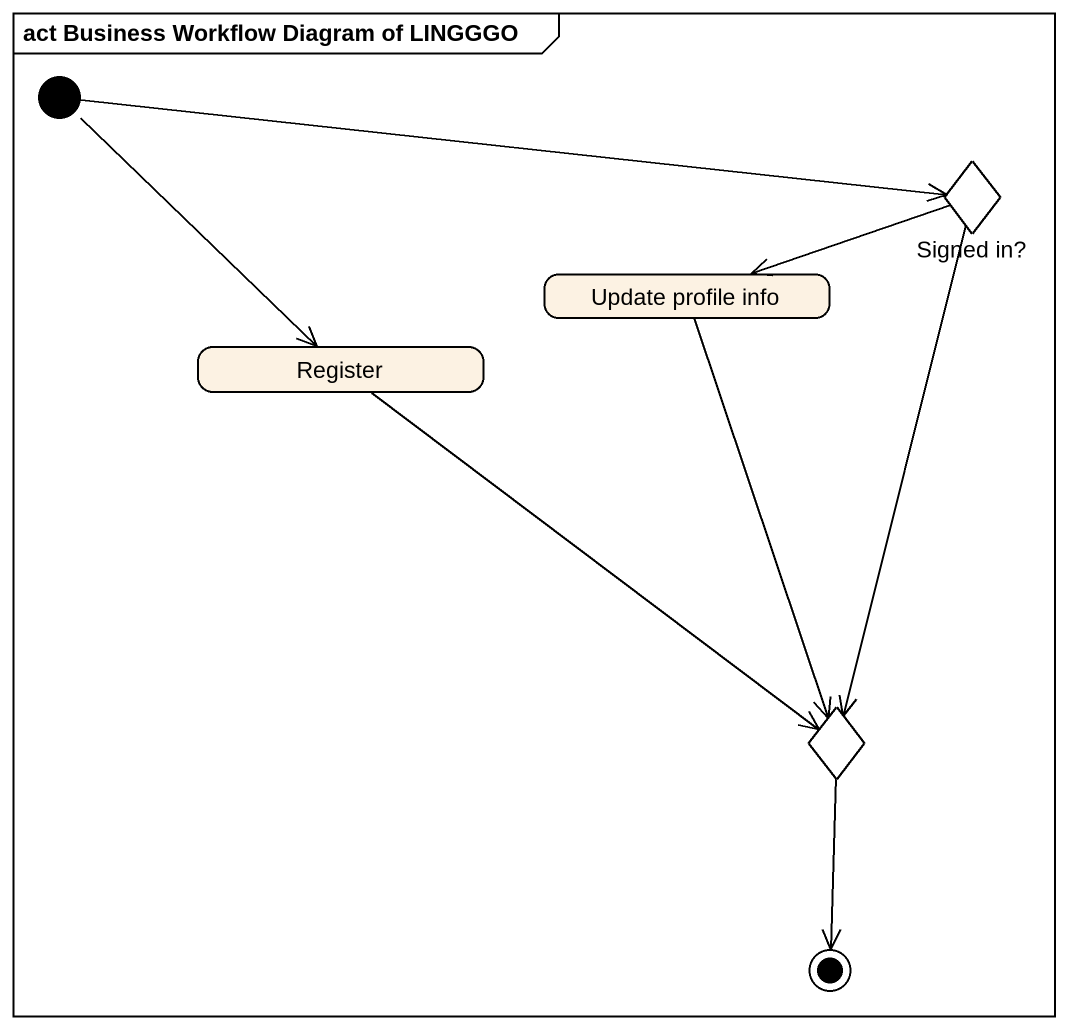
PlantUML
@startuml
mainframe act Business Workflow Diagram of LINGGGO
hide empty description
state "Signed in?" as Signed_in <<choice>>
state "Update profile info" as Update_profile_info
state Register
state choice1 <<choice>>
[*] -right-> Signed_in
[*] --> Register
Signed_in -left-> Update_profile_info
Signed_in --> choice1
Update_profile_info --> choice1
Register --> choice1
choice1 --> [*]
@enduml
